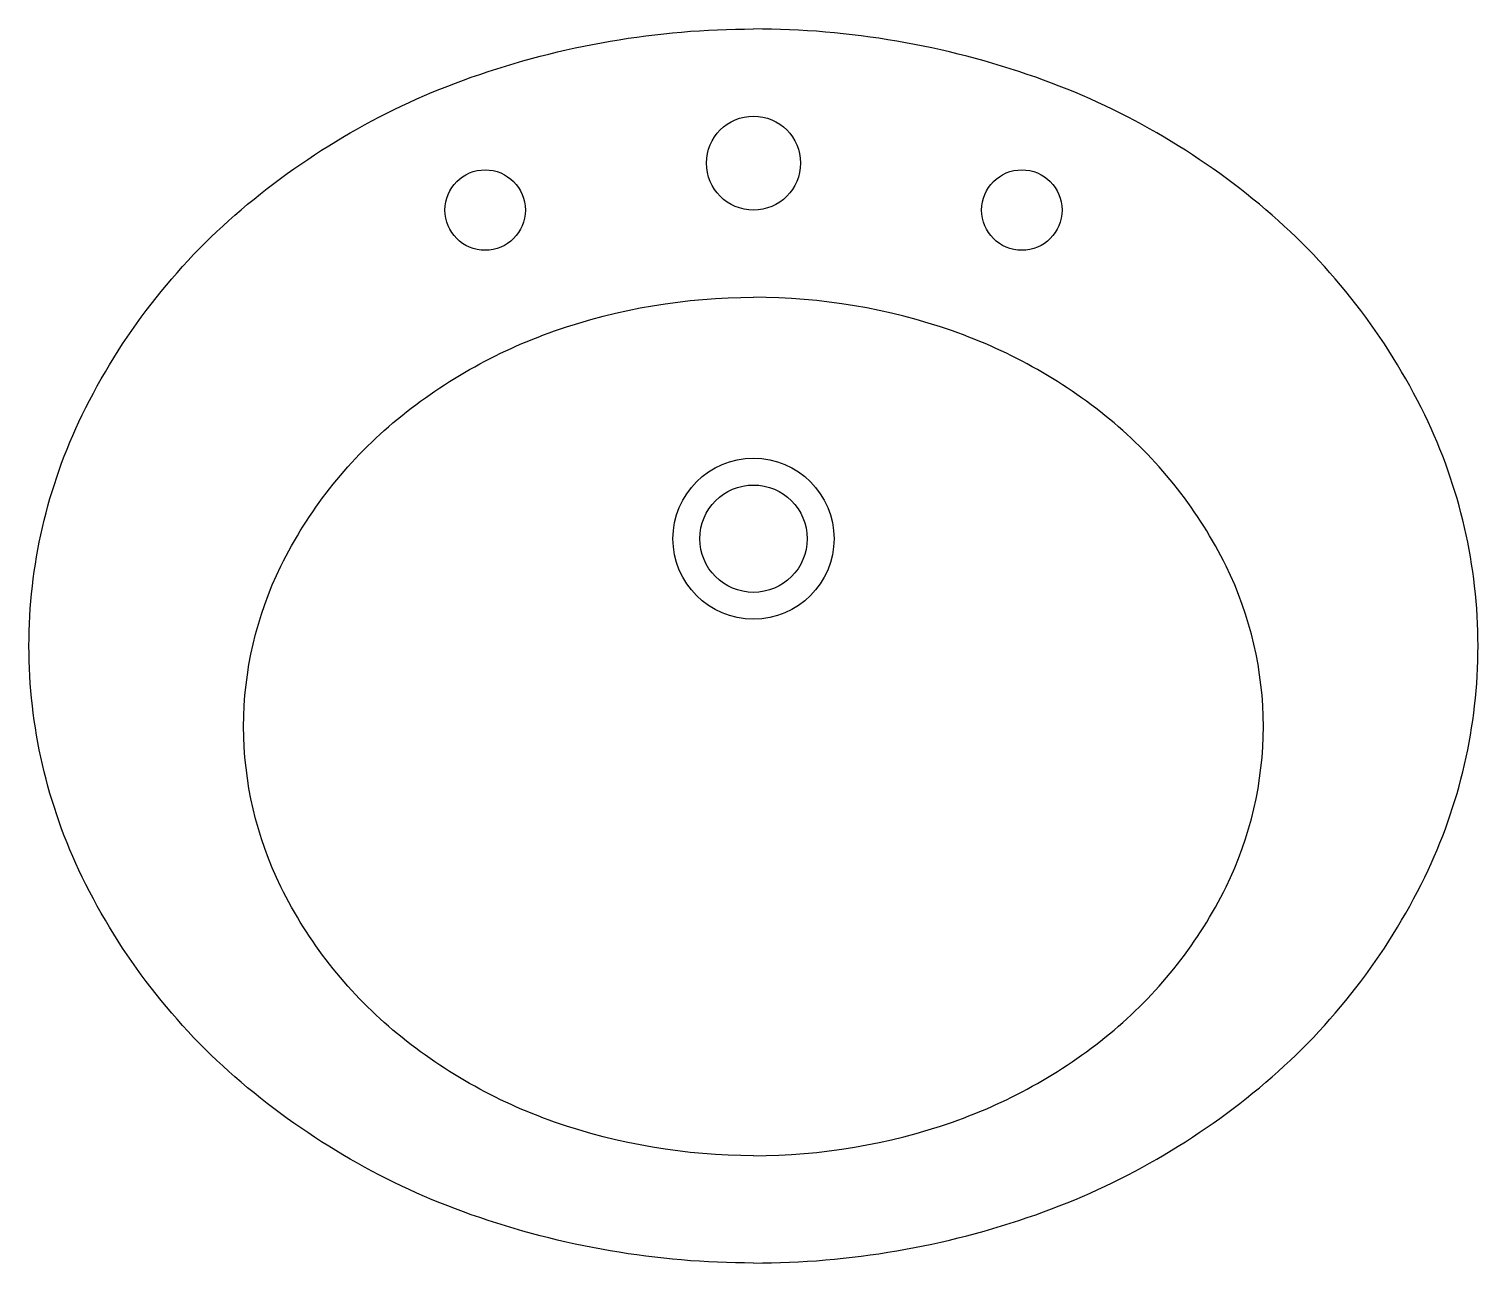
# Model space of a CAD drawing. Extents: x -27 to 27, y -46 to 0.
import ezdxf

# ---------------------------------------------------------------- set-up
doc = ezdxf.new("R2010")
doc.units = 0
doc.header["$LTSCALE"] = 50
doc.header["$MEASUREMENT"] = 0
doc.layers.get('0').update_dxf_attribs({"linetype": 'CONTINUOUS'})

msp = doc.modelspace()

# ---------------------------------------------------------------- linework, layer by layer
at = {"color": 0, "linetype": 'ByBlock'}
for points in [[(0, -46, -0.085006), (-10.52, -44.198, -0.091846), (-19.092, -39.263, -0.103528), (-25.017, -31.611, -0.113632), (-27, -23, -0.113632), (-25.017, -14.389, -0.103528), (-19.092, -6.737, -0.091846), (-10.52, -1.802, -0.085006), (0, 0, -0.085006)], [(0, -46, 0.085006), (10.52, -44.198, 0.091846), (19.092, -39.263, 0.103528), (25.017, -31.611, 0.113632), (27, -23, 0.113632), (25.017, -14.389, 0.103528), (19.092, -6.737, 0.091846), (10.52, -1.802, 0.085006), (0, 0, 0.085006)], [(0, -42, -0.084101), (-7.412, -40.744, -0.091322), (-13.435, -37.314, -0.103814), (-17.609, -31.98, -0.114782), (-19, -26, -0.114782), (-17.609, -20.02, -0.103814), (-13.435, -14.686, -0.091322), (-7.412, -11.256, -0.084101), (0, -10, -0.084101)], [(0, -42, 0.084101), (7.412, -40.744, 0.091322), (13.435, -37.314, 0.103814), (17.609, -31.98, 0.114782), (19, -26, 0.114782), (17.609, -20.02, 0.103814), (13.435, -14.686, 0.091322), (7.412, -11.256, 0.084101), (0, -10, 0.084101)]]:
    msp.add_lwpolyline(points, format="xyb", dxfattribs=at)
for centre, radius in [((0, -5), 1.75), ((-10, -6.75), 1.5), ((10, -6.75), 1.5), ((0, -19), 3), ((0, -19), 2)]:
    msp.add_circle(centre, radius, dxfattribs=at)

doc.saveas('drawing.dxf')
